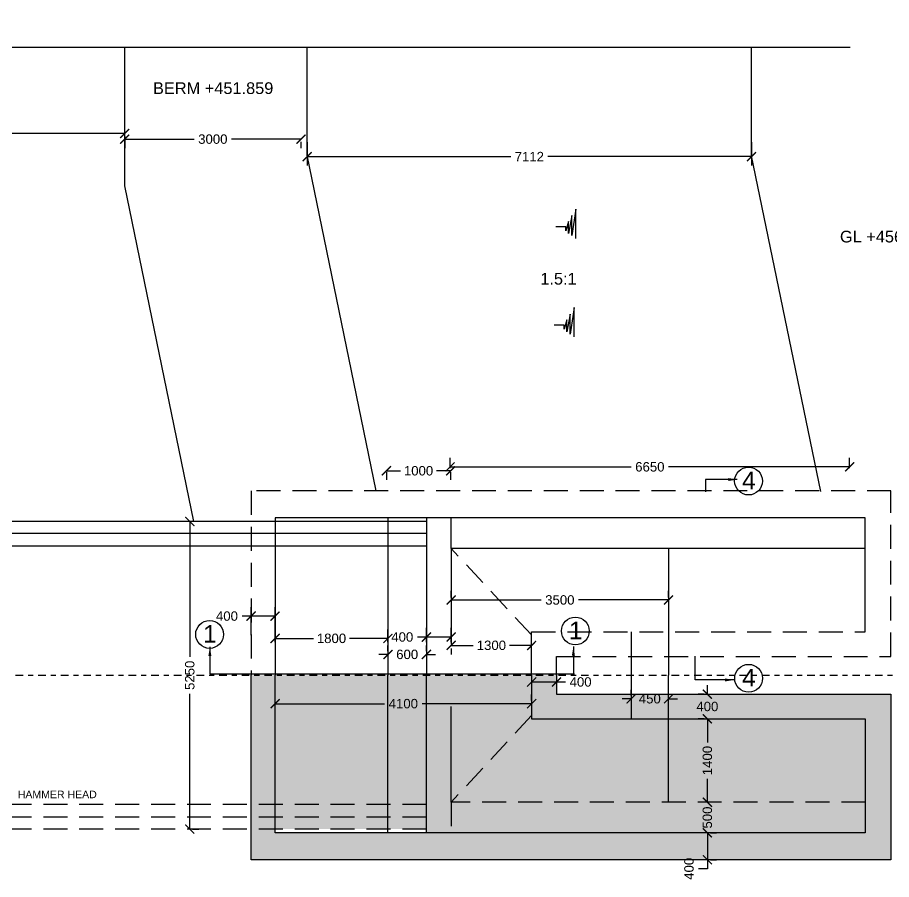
# Model space of a CAD drawing. Header units: inches. Extents: x 450 to 17534, y 459 to 10656.
# Drawn here: x 643.31 to 660.7, y 478.14 to 495.28 of the extents above; entities that cross this region are included whole.
import ezdxf

# ---------------------------------------------------------------- set-up
doc = ezdxf.new("R2010")
doc.units = ezdxf.units.IN
doc.header["$LTSCALE"] = 15
doc.header["$MEASUREMENT"] = 0
doc.linetypes.add('DASHDOT', pattern=[1, 0.5, -0.25, 0, -0.25])
doc.linetypes.add('HIDDEN', pattern=[9.525, 6.35, -3.175])
for name, color, linetype in [('DRAWING', 7, 'Continuous'), ('HATCH', 7, 'Continuous'), ('TEXT', 255, 'Continuous')]:
    doc.layers.add(name, color=color, linetype=linetype)
doc.styles.get("Standard").update_dxf_attribs({"font": 'arial.ttf'})
doc.dimstyles.new('dig', dxfattribs={"dimtxt": 0.1875, "dimasz": 0.18, "dimexe": 0.18, "dimexo": 0.0625, "dimgap": 0.09, "dimtad": 0, "dimtih": 1, "dimtoh": 1, "dimdec": 4, "dimzin": 0, "dimdsep": 46, "dimtxsty": 'Standard', "dimblk": 'ARCHTICK', "dimcen": 0.09, "dimadec": 0, "dimazin": 0, "dimtfac": 1, "dimtdec": 4, "dimtofl": 0, "dimtmove": 0, "dimatfit": 3, "dimldrblk": 'ARCHTICK', "dimfxl": 1, "dimtolj": 1, "dimtzin": 0, "dimarcsym": 0})
doc.dimstyles.get("Standard").update_dxf_attribs({"dimtxt": 0.18, "dimasz": 0.18, "dimexe": 0.18, "dimexo": 0.0625, "dimgap": 0.09, "dimtad": 0, "dimtih": 1, "dimtoh": 1, "dimdec": 4, "dimzin": 0, "dimdsep": 46, "dimtxsty": 'Standard', "dimcen": 0.09, "dimadec": 0, "dimazin": 0, "dimtfac": 1, "dimtdec": 4, "dimtofl": 0, "dimtmove": 0, "dimatfit": 3, "dimfxl": 1, "dimtolj": 1, "dimtzin": 0, "dimarcsym": 0})

# ---------------------------------------------------------------- blocks, each defined once
blk = doc.blocks.new('_ArchTick')
at = {"color": 0, "linetype": 'ByBlock', "const_width": 0.15}
blk.add_lwpolyline([(-0.5, -0.5), (0.5, 0.5)], dxfattribs=at)
blk = doc.blocks.new('*D91')
at = {"layer": 'Defpoints', "color": 0, "ltscale": 0.02, "transparency": 16777216}
for p in [(638.486, 492.975), (645.448, 492.975), (645.448, 492.975)]:
    blk.add_point(p, dxfattribs=at)
at = {"layer": 'HATCH', "color": 0, "lineweight": -2, "ltscale": 0.02, "transparency": 16777216}
for p, q in [((638.486, 493.038), (638.486, 493.155)), ((645.448, 493.038), (645.448, 493.155)), ((638.486, 492.975), (641.597, 492.975)), ((645.448, 492.975), (642.337, 492.975))]:
    blk.add_line(p, q, dxfattribs=at)
at = {"layer": 'HATCH', "color": 0, "lineweight": -2, "ltscale": 0.02, "transparency": 16777216, "xscale": 0.18, "yscale": 0.18, "zscale": 0.18, "rotation": 180}
blk.add_blockref('_ArchTick', (638.486, 492.975), dxfattribs=at)
at = {"layer": 'HATCH', "color": 0, "lineweight": -2, "ltscale": 0.02, "transparency": 16777216, "xscale": 0.18, "yscale": 0.18, "zscale": 0.18}
blk.add_blockref('_ArchTick', (645.448, 492.975), dxfattribs=at)
at = {"layer": 'HATCH', "color": 0, "ltscale": 0.02, "transparency": 16777216, "insert": (641.967, 492.975), "char_height": 0.1875, "attachment_point": 5}
blk.add_mtext('\\A1;5600', dxfattribs=at)
blk = doc.blocks.new('*D92')
at = {"layer": 'Defpoints', "color": 0, "ltscale": 0.02, "transparency": 16777216}
for p in [(645.448, 492.975), (648.953, 492.871), (648.953, 492.862)]:
    blk.add_point(p, dxfattribs=at)
at = {"layer": 'HATCH', "color": 0, "lineweight": -2, "ltscale": 0.02, "transparency": 16777216}
for p, q in [((645.448, 492.913), (645.448, 492.682)), ((645.448, 492.862), (646.831, 492.862)), ((648.953, 492.862), (647.57, 492.862)), ((648.953, 492.809), (648.953, 492.682))]:
    blk.add_line(p, q, dxfattribs=at)
at = {"layer": 'HATCH', "color": 0, "lineweight": -2, "ltscale": 0.02, "transparency": 16777216, "xscale": 0.18, "yscale": 0.18, "zscale": 0.18, "rotation": 180}
blk.add_blockref('_ArchTick', (645.448, 492.862), dxfattribs=at)
at = {"layer": 'HATCH', "color": 0, "lineweight": -2, "ltscale": 0.02, "transparency": 16777216, "xscale": 0.18, "yscale": 0.18, "zscale": 0.18}
blk.add_blockref('_ArchTick', (648.953, 492.862), dxfattribs=at)
at = {"layer": 'HATCH', "color": 0, "ltscale": 0.02, "transparency": 16777216, "insert": (647.201, 492.862), "char_height": 0.1875, "attachment_point": 5}
blk.add_mtext('\\A1;3000', dxfattribs=at)
blk = doc.blocks.new('*D93')
at = {"layer": 'Defpoints', "color": 0, "ltscale": 0.02, "transparency": 16777216}
for p in [(649.077, 492.862), (657.919, 492.862), (657.919, 492.515)]:
    blk.add_point(p, dxfattribs=at)
at = {"layer": 'HATCH', "color": 0, "lineweight": -2, "ltscale": 0.02, "transparency": 16777216}
for p, q in [((649.077, 492.8), (649.077, 492.335)), ((657.919, 492.8), (657.919, 492.335)), ((649.077, 492.515), (653.129, 492.515)), ((657.919, 492.515), (653.866, 492.515))]:
    blk.add_line(p, q, dxfattribs=at)
at = {"layer": 'HATCH', "color": 0, "lineweight": -2, "ltscale": 0.02, "transparency": 16777216, "xscale": 0.18, "yscale": 0.18, "zscale": 0.18, "rotation": 180}
blk.add_blockref('_ArchTick', (649.077, 492.515), dxfattribs=at)
at = {"layer": 'HATCH', "color": 0, "lineweight": -2, "ltscale": 0.02, "transparency": 16777216, "xscale": 0.18, "yscale": 0.18, "zscale": 0.18}
blk.add_blockref('_ArchTick', (657.919, 492.515), dxfattribs=at)
at = {"layer": 'HATCH', "color": 0, "ltscale": 0.02, "transparency": 16777216, "insert": (653.498, 492.515), "char_height": 0.1875, "attachment_point": 5}
blk.add_mtext('\\A1;7112', dxfattribs=at)
blk = doc.blocks.new('*D119')
at = {"layer": 'Defpoints', "color": 0, "ltscale": 0.02, "transparency": 16777216}
for p in [(646.743, 485.258), (646.824, 485.258), (646.732, 479.14)]:
    blk.add_point(p, dxfattribs=at)
at = {"layer": 'HATCH', "color": 0, "lineweight": -2, "ltscale": 0.02, "transparency": 16777216}
for p, q in [((646.761, 485.258), (646.563, 485.258)), ((646.743, 485.258), (646.743, 482.568)), ((646.743, 479.14), (646.743, 481.829)), ((646.794, 479.14), (646.923, 479.14))]:
    blk.add_line(p, q, dxfattribs=at)
at = {"layer": 'HATCH', "color": 0, "lineweight": -2, "ltscale": 0.02, "transparency": 16777216, "xscale": 0.18, "yscale": 0.18, "zscale": 0.18}
for p, rotation in [((646.743, 485.258), 90), ((646.743, 479.14), 270)]:
    blk.add_blockref('_ArchTick', p, dxfattribs=dict(at, rotation=rotation))
at = {"layer": 'HATCH', "color": 0, "ltscale": 0.02, "transparency": 16777216, "insert": (646.743, 482.199), "char_height": 0.1875, "attachment_point": 5, "rotation": 90}
blk.add_mtext('\\A1;5250', dxfattribs=at)
blk = doc.blocks.new('*D120')
at = {"layer": 'Defpoints', "color": 0, "ltscale": 0.02, "transparency": 16777216}
for p in [(650.655, 486.299), (651.932, 486.299), (651.932, 486.266)]:
    blk.add_point(p, dxfattribs=at)
at = {"layer": 'HATCH', "color": 0, "lineweight": -2, "ltscale": 0.02, "transparency": 16777216}
for p, q in [((650.655, 486.266), (650.933, 486.266)), ((650.655, 486.237), (650.655, 486.086)), ((651.932, 486.266), (651.654, 486.266)), ((651.932, 486.237), (651.932, 486.086))]:
    blk.add_line(p, q, dxfattribs=at)
at = {"layer": 'HATCH', "color": 0, "lineweight": -2, "ltscale": 0.02, "transparency": 16777216, "xscale": 0.18, "yscale": 0.18, "zscale": 0.18, "rotation": 180}
blk.add_blockref('_ArchTick', (650.655, 486.266), dxfattribs=at)
at = {"layer": 'HATCH', "color": 0, "lineweight": -2, "ltscale": 0.02, "transparency": 16777216, "xscale": 0.18, "yscale": 0.18, "zscale": 0.18}
blk.add_blockref('_ArchTick', (651.932, 486.266), dxfattribs=at)
at = {"layer": 'HATCH', "color": 0, "ltscale": 0.02, "transparency": 16777216, "insert": (651.294, 486.266), "char_height": 0.1875, "attachment_point": 5}
blk.add_mtext('\\A1;1000', dxfattribs=at)
blk = doc.blocks.new('*D121')
at = {"layer": 'Defpoints', "color": 0, "ltscale": 0.02, "transparency": 16777216}
for p in [(651.921, 486.255), (659.871, 486.344), (659.871, 486.255)]:
    blk.add_point(p, dxfattribs=at)
at = {"layer": 'HATCH', "color": 0, "lineweight": -2, "ltscale": 0.02, "transparency": 16777216}
for p, q in [((651.921, 486.318), (651.921, 486.524)), ((659.871, 486.318), (659.871, 486.524)), ((651.921, 486.344), (655.526, 486.344)), ((659.871, 486.344), (656.266, 486.344))]:
    blk.add_line(p, q, dxfattribs=at)
at = {"layer": 'HATCH', "color": 0, "lineweight": -2, "ltscale": 0.02, "transparency": 16777216, "xscale": 0.18, "yscale": 0.18, "zscale": 0.18, "rotation": 180}
blk.add_blockref('_ArchTick', (651.921, 486.344), dxfattribs=at)
at = {"layer": 'HATCH', "color": 0, "lineweight": -2, "ltscale": 0.02, "transparency": 16777216, "xscale": 0.18, "yscale": 0.18, "zscale": 0.18}
blk.add_blockref('_ArchTick', (659.871, 486.344), dxfattribs=at)
at = {"layer": 'HATCH', "color": 0, "ltscale": 0.02, "transparency": 16777216, "insert": (655.896, 486.344), "char_height": 0.1875, "attachment_point": 5}
blk.add_mtext('\\A1;6650', dxfattribs=at)
blk = doc.blocks.new('*D123')
at = {"layer": 'Defpoints', "color": 0, "ltscale": 0.02, "transparency": 16777216}
for p in [(651.943, 483.686), (656.267, 483.697), (656.267, 483.686)]:
    blk.add_point(p, dxfattribs=at)
at = {"layer": 'HATCH', "color": 0, "lineweight": -2, "ltscale": 0.02, "transparency": 16777216}
for p, q in [((651.943, 483.749), (651.943, 483.877)), ((656.267, 483.749), (656.267, 483.877)), ((651.943, 483.697), (653.735, 483.697)), ((656.267, 483.697), (654.474, 483.697))]:
    blk.add_line(p, q, dxfattribs=at)
at = {"layer": 'HATCH', "color": 0, "lineweight": -2, "ltscale": 0.02, "transparency": 16777216, "xscale": 0.18, "yscale": 0.18, "zscale": 0.18, "rotation": 180}
blk.add_blockref('_ArchTick', (651.943, 483.697), dxfattribs=at)
at = {"layer": 'HATCH', "color": 0, "lineweight": -2, "ltscale": 0.02, "transparency": 16777216, "xscale": 0.18, "yscale": 0.18, "zscale": 0.18}
blk.add_blockref('_ArchTick', (656.267, 483.697), dxfattribs=at)
at = {"layer": 'HATCH', "color": 0, "ltscale": 0.02, "transparency": 16777216, "insert": (654.105, 483.697), "char_height": 0.1875, "attachment_point": 5}
blk.add_mtext('\\A1;3500', dxfattribs=at)
blk = doc.blocks.new('*D124')
at = {"layer": 'Defpoints', "color": 0, "ltscale": 0.02, "transparency": 16777216}
for p in [(651.943, 482.794), (653.544, 482.794), (653.544, 482.794)]:
    blk.add_point(p, dxfattribs=at)
at = {"layer": 'HATCH', "color": 0, "lineweight": -2, "ltscale": 0.02, "transparency": 16777216}
for p, q in [((653.544, 482.856), (653.544, 482.974)), ((651.943, 482.794), (652.382, 482.794)), ((651.943, 482.731), (651.943, 482.614)), ((653.544, 482.794), (653.104, 482.794))]:
    blk.add_line(p, q, dxfattribs=at)
at = {"layer": 'HATCH', "color": 0, "lineweight": -2, "ltscale": 0.02, "transparency": 16777216, "xscale": 0.18, "yscale": 0.18, "zscale": 0.18, "rotation": 180}
blk.add_blockref('_ArchTick', (651.943, 482.794), dxfattribs=at)
at = {"layer": 'HATCH', "color": 0, "lineweight": -2, "ltscale": 0.02, "transparency": 16777216, "xscale": 0.18, "yscale": 0.18, "zscale": 0.18}
blk.add_blockref('_ArchTick', (653.544, 482.794), dxfattribs=at)
at = {"layer": 'HATCH', "color": 0, "ltscale": 0.02, "transparency": 16777216, "insert": (652.743, 482.794), "char_height": 0.1875, "attachment_point": 5}
blk.add_mtext('\\A1;1300', dxfattribs=at)
blk = doc.blocks.new('*D125')
at = {"layer": 'Defpoints', "color": 0, "ltscale": 0.02, "transparency": 16777216}
for p in [(651.45, 482.96), (651.45, 482.794), (651.943, 482.794)]:
    blk.add_point(p, dxfattribs=at)
at = {"layer": 'HATCH', "color": 0, "lineweight": -2, "ltscale": 0.02, "transparency": 16777216}
for p, q in [((651.45, 482.856), (651.45, 483.14)), ((651.943, 482.856), (651.943, 483.14)), ((651.45, 482.96), (651.27, 482.96)), ((651.943, 482.96), (651.45, 482.96))]:
    blk.add_line(p, q, dxfattribs=at)
at = {"layer": 'HATCH', "color": 0, "lineweight": -2, "ltscale": 0.02, "transparency": 16777216, "xscale": 0.18, "yscale": 0.18, "zscale": 0.18, "rotation": 180}
blk.add_blockref('_ArchTick', (651.45, 482.96), dxfattribs=at)
at = {"layer": 'HATCH', "color": 0, "lineweight": -2, "ltscale": 0.02, "transparency": 16777216, "xscale": 0.18, "yscale": 0.18, "zscale": 0.18}
blk.add_blockref('_ArchTick', (651.943, 482.96), dxfattribs=at)
at = {"layer": 'HATCH', "color": 0, "ltscale": 0.02, "transparency": 16777216, "insert": (650.97, 482.96), "char_height": 0.1875, "attachment_point": 5}
blk.add_mtext('\\A1;400', dxfattribs=at)
blk = doc.blocks.new('*D126')
at = {"layer": 'Defpoints', "color": 0, "ltscale": 0.02, "transparency": 16777216}
for p in [(650.685, 482.614), (650.685, 482.614), (651.45, 482.614)]:
    blk.add_point(p, dxfattribs=at)
at = {"layer": 'HATCH', "color": 0, "lineweight": -2, "ltscale": 0.02, "transparency": 16777216}
for p, q in [((650.685, 482.677), (650.685, 482.794)), ((651.45, 482.677), (651.45, 482.794)), ((650.685, 482.614), (650.505, 482.614)), ((651.45, 482.614), (651.63, 482.614))]:
    blk.add_line(p, q, dxfattribs=at)
at = {"layer": 'HATCH', "color": 0, "lineweight": -2, "ltscale": 0.02, "transparency": 16777216, "xscale": 0.18, "yscale": 0.18, "zscale": 0.18}
blk.add_blockref('_ArchTick', (650.685, 482.614), dxfattribs=at)
at = {"layer": 'HATCH', "color": 0, "lineweight": -2, "ltscale": 0.02, "transparency": 16777216, "xscale": 0.18, "yscale": 0.18, "zscale": 0.18, "rotation": 180}
blk.add_blockref('_ArchTick', (651.45, 482.614), dxfattribs=at)
at = {"layer": 'HATCH', "color": 0, "ltscale": 0.02, "transparency": 16777216, "insert": (651.068, 482.614), "char_height": 0.1875, "attachment_point": 5}
blk.add_mtext('\\A1;600', dxfattribs=at)
blk = doc.blocks.new('*D127')
at = {"layer": 'Defpoints', "color": 0, "ltscale": 0.02, "transparency": 16777216}
for p in [(648.439, 482.933), (648.439, 482.794), (650.685, 482.794)]:
    blk.add_point(p, dxfattribs=at)
at = {"layer": 'HATCH', "color": 0, "lineweight": -2, "ltscale": 0.02, "transparency": 16777216}
for p, q in [((648.439, 482.857), (648.439, 483.113)), ((650.685, 482.857), (650.685, 483.113)), ((648.439, 482.933), (649.201, 482.933)), ((650.685, 482.933), (649.923, 482.933))]:
    blk.add_line(p, q, dxfattribs=at)
at = {"layer": 'HATCH', "color": 0, "lineweight": -2, "ltscale": 0.02, "transparency": 16777216, "xscale": 0.18, "yscale": 0.18, "zscale": 0.18, "rotation": 180}
blk.add_blockref('_ArchTick', (648.439, 482.933), dxfattribs=at)
at = {"layer": 'HATCH', "color": 0, "lineweight": -2, "ltscale": 0.02, "transparency": 16777216, "xscale": 0.18, "yscale": 0.18, "zscale": 0.18}
blk.add_blockref('_ArchTick', (650.685, 482.933), dxfattribs=at)
at = {"layer": 'HATCH', "color": 0, "ltscale": 0.02, "transparency": 16777216, "insert": (649.562, 482.933), "char_height": 0.1875, "attachment_point": 5}
blk.add_mtext('\\A1;1800', dxfattribs=at)
blk = doc.blocks.new('*D128')
at = {"layer": 'Defpoints', "color": 0, "ltscale": 0.02, "transparency": 16777216}
for p in [(647.962, 483.376), (647.962, 482.933), (648.439, 482.933)]:
    blk.add_point(p, dxfattribs=at)
at = {"layer": 'HATCH', "color": 0, "lineweight": -2, "ltscale": 0.02, "transparency": 16777216}
for p, q in [((647.962, 482.995), (647.962, 483.556)), ((648.439, 482.995), (648.439, 483.556)), ((647.962, 483.376), (647.782, 483.376)), ((648.439, 483.376), (647.962, 483.376))]:
    blk.add_line(p, q, dxfattribs=at)
at = {"layer": 'HATCH', "color": 0, "lineweight": -2, "ltscale": 0.02, "transparency": 16777216, "xscale": 0.18, "yscale": 0.18, "zscale": 0.18, "rotation": 180}
blk.add_blockref('_ArchTick', (647.962, 483.376), dxfattribs=at)
at = {"layer": 'HATCH', "color": 0, "lineweight": -2, "ltscale": 0.02, "transparency": 16777216, "xscale": 0.18, "yscale": 0.18, "zscale": 0.18}
blk.add_blockref('_ArchTick', (648.439, 483.376), dxfattribs=at)
at = {"layer": 'HATCH', "color": 0, "ltscale": 0.02, "transparency": 16777216, "insert": (647.482, 483.376), "char_height": 0.1875, "attachment_point": 5}
blk.add_mtext('\\A1;400', dxfattribs=at)
blk = doc.blocks.new('*D129')
at = {"layer": 'Defpoints', "color": 0, "ltscale": 0.02, "transparency": 16777216}
for p in [(648.439, 481.635), (648.439, 481.635), (653.544, 481.635)]:
    blk.add_point(p, dxfattribs=at)
at = {"layer": 'HATCH', "color": 0, "lineweight": -2, "ltscale": 0.02, "transparency": 16777216}
for p, q in [((648.439, 481.698), (648.439, 481.815)), ((653.544, 481.698), (653.544, 481.815)), ((648.439, 481.635), (650.618, 481.635)), ((653.544, 481.635), (651.364, 481.635))]:
    blk.add_line(p, q, dxfattribs=at)
at = {"layer": 'HATCH', "color": 0, "lineweight": -2, "ltscale": 0.02, "transparency": 16777216, "xscale": 0.18, "yscale": 0.18, "zscale": 0.18, "rotation": 180}
blk.add_blockref('_ArchTick', (648.439, 481.635), dxfattribs=at)
at = {"layer": 'HATCH', "color": 0, "lineweight": -2, "ltscale": 0.02, "transparency": 16777216, "xscale": 0.18, "yscale": 0.18, "zscale": 0.18}
blk.add_blockref('_ArchTick', (653.544, 481.635), dxfattribs=at)
at = {"layer": 'HATCH', "color": 0, "ltscale": 0.02, "transparency": 16777216, "insert": (650.991, 481.635), "char_height": 0.1875, "attachment_point": 5}
blk.add_mtext('\\A1;4100', dxfattribs=at)
blk = doc.blocks.new('*D130')
at = {"layer": 'Defpoints', "color": 0, "ltscale": 0.02, "transparency": 16777216}
for p in [(653.544, 482.08), (654.037, 482.08), (654.037, 482.066)]:
    blk.add_point(p, dxfattribs=at)
at = {"layer": 'HATCH', "color": 0, "lineweight": -2, "ltscale": 0.02, "transparency": 16777216}
for p, q in [((653.544, 482.066), (654.037, 482.066)), ((654.037, 482.066), (654.217, 482.066)), ((653.544, 482.018), (653.544, 481.886)), ((654.037, 482.018), (654.037, 481.886))]:
    blk.add_line(p, q, dxfattribs=at)
at = {"layer": 'HATCH', "color": 0, "lineweight": -2, "ltscale": 0.02, "transparency": 16777216, "xscale": 0.18, "yscale": 0.18, "zscale": 0.18, "rotation": 180}
blk.add_blockref('_ArchTick', (653.544, 482.066), dxfattribs=at)
at = {"layer": 'HATCH', "color": 0, "lineweight": -2, "ltscale": 0.02, "transparency": 16777216, "xscale": 0.18, "yscale": 0.18, "zscale": 0.18}
blk.add_blockref('_ArchTick', (654.037, 482.066), dxfattribs=at)
at = {"layer": 'HATCH', "color": 0, "ltscale": 0.02, "transparency": 16777216, "insert": (654.518, 482.066), "char_height": 0.1875, "attachment_point": 5}
blk.add_mtext('\\A1;400', dxfattribs=at)
blk = doc.blocks.new('*D131')
at = {"layer": 'Defpoints', "color": 0, "ltscale": 0.02, "transparency": 16777216}
for p in [(655.524, 481.732), (656.267, 481.732), (656.267, 481.732)]:
    blk.add_point(p, dxfattribs=at)
at = {"layer": 'HATCH', "color": 0, "lineweight": -2, "ltscale": 0.02, "transparency": 16777216}
for p, q in [((655.524, 481.795), (655.524, 481.912)), ((656.267, 481.795), (656.267, 481.912)), ((655.524, 481.732), (655.344, 481.732)), ((656.267, 481.732), (656.447, 481.732))]:
    blk.add_line(p, q, dxfattribs=at)
at = {"layer": 'HATCH', "color": 0, "lineweight": -2, "ltscale": 0.02, "transparency": 16777216, "xscale": 0.18, "yscale": 0.18, "zscale": 0.18}
blk.add_blockref('_ArchTick', (655.524, 481.732), dxfattribs=at)
at = {"layer": 'HATCH', "color": 0, "lineweight": -2, "ltscale": 0.02, "transparency": 16777216, "xscale": 0.18, "yscale": 0.18, "zscale": 0.18, "rotation": 180}
blk.add_blockref('_ArchTick', (656.267, 481.732), dxfattribs=at)
at = {"layer": 'HATCH', "color": 0, "ltscale": 0.02, "transparency": 16777216, "insert": (655.895, 481.732), "char_height": 0.1875, "attachment_point": 5}
blk.add_mtext('\\A1;450', dxfattribs=at)
blk = doc.blocks.new('*D132')
at = {"layer": 'Defpoints', "color": 0, "ltscale": 0.02, "transparency": 16777216}
for p in [(657.04, 481.823), (657.04, 481.333), (657.04, 481.333)]:
    blk.add_point(p, dxfattribs=at)
at = {"layer": 'HATCH', "color": 0, "lineweight": -2, "ltscale": 0.02, "transparency": 16777216}
for p, q in [((657.04, 481.823), (657.04, 482.003)), ((656.978, 481.823), (656.86, 481.823)), ((656.978, 481.333), (656.86, 481.333)), ((657.04, 481.333), (657.04, 481.153))]:
    blk.add_line(p, q, dxfattribs=at)
at = {"layer": 'HATCH', "color": 0, "lineweight": -2, "ltscale": 0.02, "transparency": 16777216, "xscale": 0.18, "yscale": 0.18, "zscale": 0.18}
for p, rotation in [((657.04, 481.823), 270), ((657.04, 481.333), 90)]:
    blk.add_blockref('_ArchTick', p, dxfattribs=dict(at, rotation=rotation))
at = {"layer": 'HATCH', "color": 0, "ltscale": 0.02, "transparency": 16777216, "insert": (657.04, 481.578), "char_height": 0.1875, "attachment_point": 5}
blk.add_mtext('\\A1;400', dxfattribs=at)
blk = doc.blocks.new('*D133')
at = {"layer": 'Defpoints', "color": 0, "ltscale": 0.02, "transparency": 16777216}
for p in [(657.04, 481.333), (657.04, 481.333), (657.04, 479.674)]:
    blk.add_point(p, dxfattribs=at)
at = {"layer": 'HATCH', "color": 0, "lineweight": -2, "ltscale": 0.02, "transparency": 16777216}
for p, q in [((656.978, 481.333), (656.86, 481.333)), ((657.04, 481.333), (657.04, 480.865)), ((657.04, 479.674), (657.04, 480.143)), ((656.978, 479.674), (656.86, 479.674))]:
    blk.add_line(p, q, dxfattribs=at)
at = {"layer": 'HATCH', "color": 0, "lineweight": -2, "ltscale": 0.02, "transparency": 16777216, "xscale": 0.18, "yscale": 0.18, "zscale": 0.18}
for p, rotation in [((657.04, 481.333), 90), ((657.04, 479.674), 270)]:
    blk.add_blockref('_ArchTick', p, dxfattribs=dict(at, rotation=rotation))
at = {"layer": 'HATCH', "color": 0, "ltscale": 0.02, "transparency": 16777216, "insert": (657.04, 480.504), "char_height": 0.1875, "attachment_point": 5, "rotation": 90}
blk.add_mtext('\\A1;1400', dxfattribs=at)
blk = doc.blocks.new('*D134')
at = {"layer": 'Defpoints', "color": 0, "ltscale": 0.02, "transparency": 16777216}
for p in [(657.04, 479.674), (657.04, 479.674), (657.04, 479.066)]:
    blk.add_point(p, dxfattribs=at)
at = {"layer": 'HATCH', "color": 0, "lineweight": -2, "ltscale": 0.02, "transparency": 16777216}
for p, q in [((657.04, 479.674), (657.04, 479.854)), ((656.978, 479.674), (656.86, 479.674)), ((656.978, 479.066), (656.86, 479.066)), ((657.04, 479.066), (657.04, 478.886))]:
    blk.add_line(p, q, dxfattribs=at)
at = {"layer": 'HATCH', "color": 0, "lineweight": -2, "ltscale": 0.02, "transparency": 16777216, "xscale": 0.18, "yscale": 0.18, "zscale": 0.18}
for p, rotation in [((657.04, 479.674), 270), ((657.04, 479.066), 90)]:
    blk.add_blockref('_ArchTick', p, dxfattribs=dict(at, rotation=rotation))
at = {"layer": 'HATCH', "color": 0, "ltscale": 0.02, "transparency": 16777216, "insert": (657.04, 479.37), "char_height": 0.1875, "attachment_point": 5, "rotation": 90}
blk.add_mtext('\\A1;500', dxfattribs=at)
blk = doc.blocks.new('*D135')
at = {"layer": 'Defpoints', "color": 0, "ltscale": 0.02, "transparency": 16777216}
for p in [(657.04, 479.066), (657.04, 478.531), (657.041, 478.531)]:
    blk.add_point(p, dxfattribs=at)
at = {"layer": 'HATCH', "color": 0, "lineweight": -2, "ltscale": 0.02, "transparency": 16777216}
for p, q in [((657.041, 479.066), (657.041, 478.531)), ((657.103, 479.066), (657.221, 479.066)), ((657.041, 478.531), (657.041, 478.351)), ((657.103, 478.531), (657.221, 478.531)), ((657.041, 478.351), (656.861, 478.351))]:
    blk.add_line(p, q, dxfattribs=at)
at = {"layer": 'HATCH', "color": 0, "lineweight": -2, "ltscale": 0.02, "transparency": 16777216, "xscale": 0.18, "yscale": 0.18, "zscale": 0.18}
for p, rotation in [((657.041, 479.066), 90), ((657.041, 478.531), 270)]:
    blk.add_blockref('_ArchTick', p, dxfattribs=dict(at, rotation=rotation))
at = {"layer": 'HATCH', "color": 0, "ltscale": 0.02, "transparency": 16777216, "insert": (656.675, 478.351), "char_height": 0.1875, "attachment_point": 5, "rotation": 90}
blk.add_mtext('\\A1;400', dxfattribs=at)

msp = doc.modelspace()

# ---------------------------------------------------------------- hatches: boundary and pattern name
at = {"layer": 'HATCH', "linetype": 'HIDDEN'}
h = msp.add_hatch(dxfattribs=at)
h.set_pattern_fill('AR-CONC', color=256, scale=0.05, style=0)
h.set_pattern_definition([(50, (-225.8218, -13.45286), (0.35863009, -0.03137607), [0.0375, -0.4125]), (355, (-225.8218, -13.45286), (-0.06937567, 0.37609607), [0.03, -0.33]), (100.451444, (-225.7919, -13.45547), (0.28925442, 0.34472), [0.0318701, -0.35057106]), (46.1842, (-225.8218, -13.35286), (0.53362067, -0.08275964), [0.05625, -0.61875]), (96.635635, (-225.7773, -13.35975), (0.46733097, 0.4870593), [0.04780517, -0.52585688]), (351.184164, (-225.8218, -13.35286), (0.46733097, 0.4870593), [0.045, -0.495]), (21, (-225.7718, -13.37786), (0.29845353, -0.201309445), [0.0375, -0.4125]), (326, (-225.7718, -13.37786), (0.12165767, 0.36257502), [0.03, -0.33]), (71.451445, (-225.74692, -13.39463), (0.42011119, 0.16126558), [0.0318701, -0.35057106]), (37.5, (-225.8218, -13.45286), (0.006079928, 0.166446927), [0, -0.326, 0, -0.335, 0, -0.33125]), (7.5, (-225.8218, -13.45286), (0.13153477, 0.197205856), [0, -0.191, 0, -0.3185, 0, -0.12625]), (327.5, (-225.9333, -13.45286), (0.266911218, -0.011277436), [0, -0.125, 0, -0.39, 0, -0.5175]), (317.5, (-225.9833, -13.45286), (0.291593085, 0.05005249), [0, -0.1625, 0, -0.259, 0, -0.3675])])
h.paths.add_polyline_path([(656.26686, 481.82345), (660.69232, 481.82345), (660.69232, 478.53073), (647.96214, 478.53073), (647.96214, 479.13977), (648.43853, 479.13977), (648.43853, 479.06568), (660.18168, 479.06568), (660.18168, 481.33328), (656.26686, 481.33328)])
h.paths.add_polyline_path([(653.54359, 482.19871), (654.03697, 482.19871), (654.03697, 481.82345), (656.26686, 481.82345), (656.26686, 481.33328), (653.54359, 481.33328)])
h.paths.add_polyline_path([(651.94272, 482.19871), (653.54359, 482.19871), (653.54359, 481.39661), (651.94272, 479.67407)])
h.paths.add_polyline_path([(651.45037, 482.19871), (651.94272, 482.19871), (651.94272, 479.67407), (651.94272, 479.06568), (651.45037, 479.06568)])
h.paths.add_polyline_path([(650.68485, 482.19871), (651.45037, 482.19871), (651.45037, 479.62997), (650.68485, 479.62997)])
h.paths.add_polyline_path([(648.43853, 482.19871), (650.68485, 482.19871), (650.68485, 479.62997), (648.43853, 479.62997)])
h.paths.add_polyline_path([(647.96214, 482.19871), (648.43853, 482.19871), (648.43853, 479.62997), (647.96214, 479.62997)])
h.paths.add_polyline_path([(653.54359, 481.39661), (653.54359, 481.33328), (656.26686, 481.33328), (656.26686, 479.67407), (651.94272, 479.67407)], flags=17)
h.paths.add_polyline_path([(656.26686, 481.33328), (660.18168, 481.33328), (660.18168, 479.67407), (656.26686, 479.67407)], flags=17)
h.paths.add_polyline_path([(651.94272, 479.67407), (660.18168, 479.67407), (660.18168, 479.06568), (651.94272, 479.06568)], flags=17)
h.paths.add_polyline_path([(648.43853, 479.37923), (650.68485, 479.37923), (650.68485, 479.13977), (648.43853, 479.13977)], flags=17)
h.paths.add_polyline_path([(648.43853, 479.62997), (650.68485, 479.62997), (650.68485, 479.37923), (648.43853, 479.37923)], flags=17)
h.paths.add_polyline_path([(650.68485, 479.37923), (651.45037, 479.37923), (651.45037, 479.13977), (650.68485, 479.13977)], flags=17)
h.paths.add_polyline_path([(650.68485, 479.62997), (651.45037, 479.62997), (651.45037, 479.37923), (650.68485, 479.37923)], flags=17)
h.paths.add_polyline_path([(647.96214, 479.37923), (648.43853, 479.37923), (648.43853, 479.13977), (647.96214, 479.13977)], flags=17)
h.paths.add_polyline_path([(647.96214, 479.62997), (648.43853, 479.62997), (648.43853, 479.37923), (647.96214, 479.37923)], flags=17)

# ---------------------------------------------------------------- linework, layer by layer
at = {"layer": 'DRAWING', "ltscale": 0.02}
for p, q in [((660.18168, 485.33173), (648.43853, 485.33173)), ((648.43853, 485.33173), (648.43853, 482.19871)), ((660.18168, 483.06413), (660.18168, 485.33173)), ((648.43853, 479.06568), (648.43853, 482.19871)), ((660.18168, 481.33328), (660.18168, 479.06568)), ((660.18168, 479.06568), (648.43853, 479.06568))]:
    msp.add_line(p, q, dxfattribs=at)
at = {"layer": 'DRAWING', "linetype": 'HIDDEN', "ltscale": 0.02}
for q in [(653.54359, 483.06413), (653.54359, 481.33328)]:
    msp.add_line((653.54359, 482.19871), q, dxfattribs=at)
at = {"layer": 'DRAWING', "linetype": 'HIDDEN', "ltscale": 0.005}
msp.add_line((653.54359, 483.06413), (660.18168, 483.06413), dxfattribs=at)
at = {"layer": 'DRAWING', "ltscale": 0.005}
msp.add_line((653.54359, 481.33328), (660.18168, 481.33328), dxfattribs=at)
at = {"layer": 'DRAWING', "ltscale": 0.02}
for points in [[(659.8791, 494.68786), (635.20549, 494.68786), (635.20549, 495.28188), (634.69744, 494.17494), (634.69744, 494.79914), (632.47641, 494.79914)], [(646.82383, 485.25764), (645.44791, 491.93469), (645.44791, 494.68786)], [(650.4525, 485.86668), (649.07658, 492.54373), (649.07658, 494.68812)], [(659.29462, 485.85654), (657.9187, 492.53358), (657.9187, 494.67797)], [(654.42111, 490.88684), (654.42111, 491.46953), (654.3453, 490.94364), (654.3453, 491.34122), (654.27795, 490.98781), (654.27795, 491.22342), (654.2232, 491.04039), (654.2232, 491.12034), (654.02325, 491.12034)], [(654.38888, 488.92971), (654.38888, 489.5124), (654.31307, 488.98651), (654.31307, 489.38409), (654.24572, 489.03068), (654.24572, 489.26629), (654.19096, 489.08326), (654.19096, 489.16321), (653.99102, 489.16321)], [(651.45037, 485.25764), (632.47641, 485.25764)], [(650.68485, 485.33173), (650.68485, 482.19871)], [(651.45037, 485.33173), (651.45037, 482.19871)], [(660.18168, 484.72334), (651.94272, 484.72334), (651.94272, 485.33173)], [(651.45037, 485.01819), (632.47641, 485.01819)], [(651.45037, 484.76745), (632.47641, 484.76745)], [(656.26686, 484.72334), (656.26686, 482.19871)], [(655.52372, 483.06413), (655.52372, 481.33328)], [(650.68485, 479.06568), (650.68485, 482.19871)], [(651.45037, 479.06568), (651.45037, 482.19871)], [(656.26686, 479.67407), (656.26686, 482.19871)]]:
    msp.add_lwpolyline(points, dxfattribs=at)
at = {"layer": 'DRAWING', "linetype": 'HIDDEN', "ltscale": 0.005}
for points in [[(654.03697, 482.19871), (654.03697, 482.57396), (660.69232, 482.57396), (660.69232, 485.86668), (647.96214, 485.86668), (647.96214, 482.19871)], [(653.54359, 483.0008), (651.94272, 484.72334)], [(653.54359, 481.39661), (651.94272, 479.67407)], [(651.45037, 479.62997), (632.47641, 479.62997)], [(660.18168, 479.67407), (651.94272, 479.67407), (651.94272, 479.06568)], [(651.45037, 479.37923), (632.47641, 479.37923)], [(651.45037, 479.13977), (632.47641, 479.13977)]]:
    msp.add_lwpolyline(points, dxfattribs=at)
at = {"layer": 'DRAWING', "linetype": 'HIDDEN', "ltscale": 0.02}
for points in [[(651.94272, 484.72334), (651.94272, 482.19871)], [(651.94272, 479.67407), (651.94272, 482.19871)]]:
    msp.add_lwpolyline(points, dxfattribs=at)
at = {"layer": 'DRAWING', "linetype": 'DASHDOT', "ltscale": 0.02}
msp.add_lwpolyline([(632.47641, 482.19871), (663.9972, 482.19871), (663.9972, 483.56528)], dxfattribs=at)
at = {"layer": 'DRAWING', "ltscale": 0.005}
msp.add_lwpolyline([(654.03697, 482.19871), (654.03697, 481.82345), (660.69232, 481.82345), (660.69232, 478.53073), (647.96214, 478.53073), (647.96214, 482.19871)], dxfattribs=at)
at = {"layer": 'TEXT'}
for centre in [(657.85914, 486.06216), (647.13618, 483.0114), (654.41379, 483.08046), (657.85987, 482.14021)]:
    msp.add_circle(centre, 0.27621, dxfattribs=at)

# ---------------------------------------------------------------- texts
at = {"layer": 'TEXT', "attachment_point": 1}
for s, insert, char_height, width in [('BERM +451.859', (646.01108, 493.9928), 0.2326387, 2.7481468), ('GL +456.600', (659.67782, 491.04054), 0.2326387, 2.3103196), ('1.5:1', (653.71631, 490.2025), 0.232639, 2.3103196), ('4', (657.72964, 486.24756), 0.34896, 7.8070281), ('1', (654.28429, 483.26586), 0.34896, 7.8070281), ('1', (647.00667, 483.19681), 0.34896, 7.8070281), ('4', (657.73036, 482.32561), 0.34896, 7.8070281), ('HAMMER HEAD', (643.32041, 479.90505), 0.15, 7.8070281)]:
    msp.add_mtext(s, dxfattribs=dict(at, insert=insert, char_height=char_height, width=width))

# ---------------------------------------------------------------- dimensions: what is measured, and where the dimension line sits
at = {"layer": 'HATCH', "ltscale": 0.02}
for base, p1, p2, text, picture, middle in [((645.44791, 492.97505), (638.48626, 492.97505), (645.44791, 492.97505), '5600', '*D91', (641.96708, 492.97505)), ((648.95315, 492.86243), (645.44791, 492.97505), (648.95315, 492.8711), '3000', '*D92', (647.20053, 492.86243)), ((657.9187, 492.51452), (649.07658, 492.86243), (657.9187, 492.86243), '7112', '*D93', (653.49764, 492.51452)), ((651.93219, 486.2662), (650.65506, 486.29919), (651.93219, 486.29919), '1000', '*D120', (651.29363, 486.2662)), ((659.87094, 486.34368), (651.92118, 486.2552), (659.87094, 486.2552), '6650', '*D121', (655.89606, 486.34368)), ((656.26686, 483.69725), (651.94272, 483.6862), (656.26686, 483.6862), '3500', '*D123', (654.10479, 483.69725)), ((647.96214, 483.3761), (648.43853, 482.93274), (647.96214, 482.93274), '400', '*D128', (647.48156, 483.3761)), ((648.43853, 482.93274), (650.68485, 482.79419), (648.43853, 482.79419), '1800', '*D127', (649.56169, 482.93274)), ((651.45037, 482.96021), (651.94272, 482.79382), (651.45037, 482.79382), '400', '*D125', (650.96978, 482.96021)), ((653.54359, 482.79382), (651.94272, 482.79382), (653.54359, 482.79382), '1300', '*D124', (652.74316, 482.79382)), ((650.68485, 482.61419), (651.45037, 482.61419), (650.68485, 482.61419), '600', '*D126', (651.06761, 482.61419)), ((654.03697, 482.06645), (653.54359, 482.08035), (654.03697, 482.08035), '400', '*D130', (654.51755, 482.06645)), ((656.26686, 481.7322), (655.52372, 481.7322), (656.26686, 481.7322), '450', '*D131', (655.89529, 481.7322)), ((648.43853, 481.63527), (653.54359, 481.63527), (648.43853, 481.63527), '4100', '*D129', (650.99106, 481.63527))]:
    dim = msp.add_linear_dim(base=base, p1=p1, p2=p2, text=text, dimstyle='dig', dxfattribs=at)
    dim.commit()
    dim.dimension.update_dxf_attribs({"geometry": picture, "text_midpoint": middle})
for base, p1, p2, text, picture, middle in [((646.74279, 485.25764), (646.73184, 479.13977), (646.82383, 485.25764), '5250', '*D119', (646.74279, 482.19871)), ((657.04047, 481.33328), (657.04047, 479.67407), (657.04047, 481.33328), '1400', '*D133', (657.04047, 480.50368)), ((657.04047, 479.67407), (657.04047, 479.06568), (657.04047, 479.67407), '500', '*D134', (657.04047, 479.36988)), ((657.04064, 478.53073), (657.04047, 479.06568), (657.04047, 478.53073), '400', '*D135', (656.67491, 478.35073))]:
    dim = msp.add_linear_dim(base=base, p1=p1, p2=p2, angle=90, text=text, dimstyle='dig', dxfattribs=at)
    dim.commit()
    dim.dimension.update_dxf_attribs({"geometry": picture, "text_midpoint": middle, "text_rotation": 90})
dim = msp.add_linear_dim(base=(657.04047, 481.33328), p1=(657.04047, 481.82345), p2=(657.04047, 481.33328), angle=90, text='400', dimstyle='dig', dxfattribs=at)
dim.commit()
dim.dimension.update_dxf_attribs({"geometry": '*D132', "text_midpoint": (657.04047, 481.57837)})

# ---------------------------------------------------------------- leaders
for points in [[(657.63414, 486.09293), (657.0012, 486.09293), (657.0012, 485.84807)], [(647.14221, 482.76369), (647.14221, 482.22751), (654.39629, 482.22751)], [(654.37503, 482.77252), (654.37503, 482.2438)], [(657.57198, 482.10673), (656.79758, 482.10673), (656.79758, 482.58172)]]:
    msp.add_leader(points, dimstyle='Standard', override={"dimgap": 0.09, "dimtad": 0}, dxfattribs=at)

doc.saveas('drawing.dxf')
